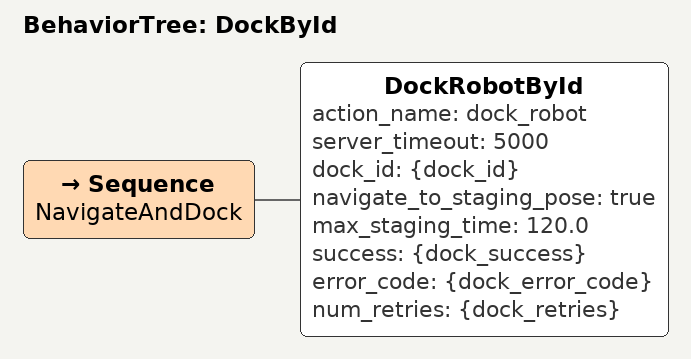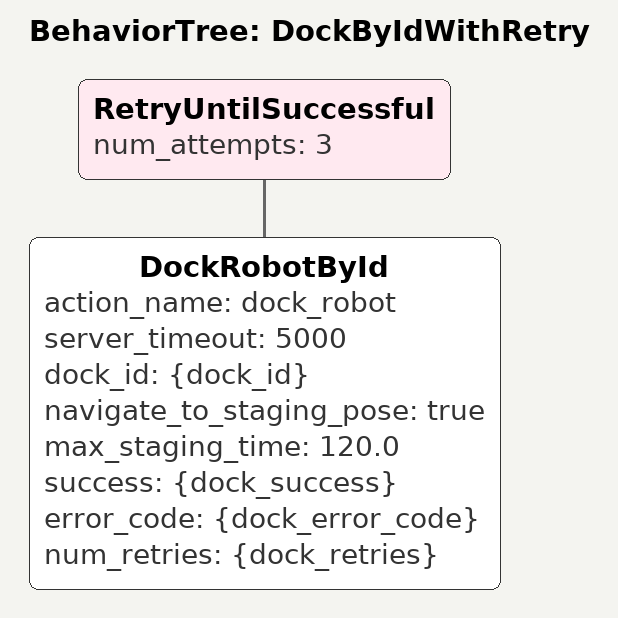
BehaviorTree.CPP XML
<?xml version="1.0" encoding="UTF-8"?>
<root BTCPP_format="4" main_tree_to_execute="DockById">

  <BehaviorTree ID="DockById">
    <Sequence name="NavigateAndDock">

      <!-- Navigate to the dock's staging pose (Nav2 plans the full path) -->
      <!-- DockRobotById handles this internally when navigate_to_staging_pose=true -->

      <!-- Dock the robot at the named dock -->
      <DockRobotById
        action_name="dock_robot"
        server_timeout="5000"
        dock_id="{dock_id}"
        navigate_to_staging_pose="true"
        max_staging_time="120.0"
        success="{dock_success}"
        error_code="{dock_error_code}"
        num_retries="{dock_retries}"/>

    </Sequence>
  </BehaviorTree>

  <!--
    Standalone dock-with-recovery variant:
    Retries docking up to 3 times if aborted.
  -->
  <BehaviorTree ID="DockByIdWithRetry">
    <RetryUntilSuccessful num_attempts="3">
      <DockRobotById
        action_name="dock_robot"
        server_timeout="5000"
        dock_id="{dock_id}"
        navigate_to_staging_pose="true"
        max_staging_time="120.0"
        success="{dock_success}"
        error_code="{dock_error_code}"
        num_retries="{dock_retries}"/>
    </RetryUntilSuccessful>
  </BehaviorTree>

</root>
